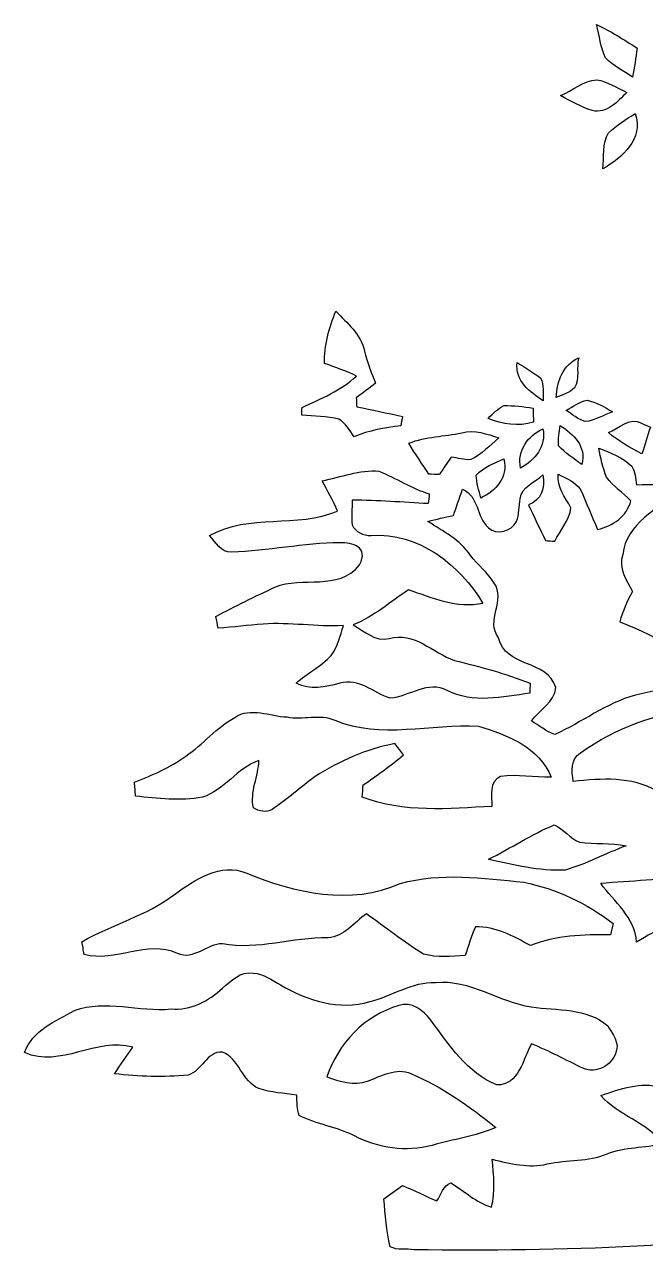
# Model space of a CAD drawing. Header units: centimetres. Extents: x -15.9 to 16.2, y -9.3 to 8.
# Drawn here: x 0.12 to 7.32, y -7.66 to 6.57 of the extents above; entities that cross this region are included whole.
import ezdxf

# ---------------------------------------------------------------- set-up
doc = ezdxf.new("R2010")
doc.units = ezdxf.units.CM
doc.header["$MEASUREMENT"] = 0
doc.layers.add('Layer 1', color=7, linetype='Continuous')

msp = doc.modelspace()

# ---------------------------------------------------------------- linework, layer by layer
at = {"layer": 'Layer 1', "color": 251}
for points, knots in [([(6.7504, 6.57084), (6.79062, 6.44525), (6.79344, 6.30202), (6.85729, 6.18455), (6.85729, 6.18455), (6.94443, 6.09), (7.06437, 6.03321), (7.17056, 5.96159), (7.17056, 5.96159), (7.19067, 6.07307), (7.20584, 6.18596), (7.22348, 6.29744), (7.22348, 6.29744), (7.06896, 6.3941), (6.91691, 6.49605), (6.7504, 6.57084), (6.7504, 6.57084), (6.7504, 6.57084), (6.7504, 6.57084), (6.7504, 6.57084)], [0, 0, 0, 0, 0.16666667, 0.16666667, 0.16666667, 0.16666667, 0.33333333, 0.33333333, 0.33333333, 0.33333333, 0.5, 0.5, 0.5, 0.5, 0.66666667, 0.66666667, 0.66666667, 0.66666667, 1, 1, 1, 1]), ([(6.33589, 5.74675), (6.45372, 5.68219), (6.57225, 5.6194), (6.69996, 5.57283), (6.69996, 5.57283), (6.87458, 5.53367), (6.99382, 5.67761), (7.10424, 5.78344), (7.10424, 5.78344), (6.98959, 5.83636), (6.87987, 5.90762), (6.75428, 5.9309), (6.75428, 5.9309), (6.59941, 5.91961), (6.47277, 5.80778), (6.33589, 5.74675), (6.33589, 5.74675), (6.33589, 5.74675), (6.33589, 5.74675), (6.33589, 5.74675)], [0, 0, 0, 0, 0.16666667, 0.16666667, 0.16666667, 0.16666667, 0.33333333, 0.33333333, 0.33333333, 0.33333333, 0.5, 0.5, 0.5, 0.5, 0.66666667, 0.66666667, 0.66666667, 0.66666667, 1, 1, 1, 1]), ([(6.89222, 5.31566), (6.81531, 5.19148), (6.84283, 5.03237), (6.82519, 4.89585), (6.82519, 4.89585), (7.04744, 5.03273), (7.30497, 5.23522), (7.20055, 5.53896), (7.20055, 5.53896), (7.09366, 5.47052), (6.98324, 5.40385), (6.89222, 5.31566), (6.89222, 5.31566), (6.89222, 5.31566), (6.89222, 5.31566), (6.89222, 5.31566)], [0, 0, 0, 0, 0.2, 0.2, 0.2, 0.2, 0.4, 0.4, 0.4, 0.4, 0.6, 0.6, 0.6, 0.6, 1, 1, 1, 1]), ([(3.72745, 3.24732), (3.65337, 3.05364), (3.5874, 2.84939), (3.59904, 2.63913), (3.59904, 2.63913), (3.72322, 2.59468), (3.84916, 2.55094), (3.9691, 2.49484), (3.9691, 2.49484), (3.78707, 2.32798), (3.55812, 2.23097), (3.33693, 2.12866), (3.33693, 2.12866), (3.33622, 2.10679), (3.3341, 2.06304), (3.3334, 2.04117), (3.3334, 2.04117), (3.47662, 2.02671), (3.62373, 2.02741), (3.7652, 1.99496), (3.7652, 1.99496), (3.84387, 1.94804), (3.88655, 1.86161), (3.94159, 1.79105), (3.94159, 1.79105), (4.11409, 1.86126), (4.29683, 1.8983), (4.48204, 1.91629), (4.48204, 1.91629), (4.48804, 1.95298), (4.49439, 1.98931), (4.50109, 2.02565), (4.50109, 2.02565), (4.3247, 2.06551), (4.14796, 2.1022), (3.97122, 2.13748), (3.97122, 2.13748), (3.96981, 2.16359), (3.96699, 2.2165), (3.96557, 2.24261), (3.96557, 2.24261), (4.04072, 2.29799), (4.11586, 2.35373), (4.19029, 2.41018), (4.19029, 2.41018), (4.13914, 2.53153), (4.09152, 2.65465), (4.06188, 2.78306), (4.06188, 2.78306), (4.02202, 2.9778), (3.85657, 3.11009), (3.72745, 3.24732), (3.72745, 3.24732), (3.72745, 3.24732), (3.72745, 3.24732), (3.72745, 3.24732)], [0, 0, 0, 0, 0.06666667, 0.06666667, 0.06666667, 0.06666667, 0.13333333, 0.13333333, 0.13333333, 0.13333333, 0.2, 0.2, 0.2, 0.2, 0.26666667, 0.26666667, 0.26666667, 0.26666667, 0.33333333, 0.33333333, 0.33333333, 0.33333333, 0.4, 0.4, 0.4, 0.4, 0.46666667, 0.46666667, 0.46666667, 0.46666667, 0.53333333, 0.53333333, 0.53333333, 0.53333333, 0.6, 0.6, 0.6, 0.6, 0.66666667, 0.66666667, 0.66666667, 0.66666667, 0.73333333, 0.73333333, 0.73333333, 0.73333333, 0.8, 0.8, 0.8, 0.8, 0.86666667, 0.86666667, 0.86666667, 0.86666667, 1, 1, 1, 1]), ([(6.28474, 2.24367), (6.3567, 2.27753), (6.44172, 2.29658), (6.49711, 2.35761), (6.49711, 2.35761), (6.56272, 2.45886), (6.51192, 2.60032), (6.54579, 2.70439), (6.54579, 2.70439), (6.35811, 2.62608), (6.29602, 2.43134), (6.28474, 2.24367), (6.28474, 2.24367), (6.28474, 2.24367), (6.28474, 2.24367), (6.28474, 2.24367)], [0, 0, 0, 0, 0.2, 0.2, 0.2, 0.2, 0.4, 0.4, 0.4, 0.4, 0.6, 0.6, 0.6, 0.6, 1, 1, 1, 1]), ([(5.83071, 2.65007), (5.80954, 2.43558), (5.97464, 2.30964), (6.13163, 2.20874), (6.13163, 2.20874), (6.13198, 2.29658), (6.1401, 2.3876), (6.10729, 2.47086), (6.10729, 2.47086), (6.01733, 2.53471), (5.9249, 2.59433), (5.83071, 2.65007), (5.83071, 2.65007), (5.83071, 2.65007), (5.83071, 2.65007), (5.83071, 2.65007)], [0, 0, 0, 0, 0.2, 0.2, 0.2, 0.2, 0.4, 0.4, 0.4, 0.4, 0.6, 0.6, 0.6, 0.6, 1, 1, 1, 1]), ([(5.6769, 2.15159), (5.60458, 2.11772), (5.55061, 2.0574), (5.49346, 2.00378), (5.49346, 2.00378), (5.66138, 1.93569), (5.84271, 1.90641), (6.02086, 1.95862), (6.02086, 1.95862), (6.0198, 1.99954), (6.01804, 2.08174), (6.01698, 2.12266), (6.01698, 2.12266), (5.90479, 2.14066), (5.79014, 2.15406), (5.6769, 2.15159), (5.6769, 2.15159), (5.6769, 2.15159), (5.6769, 2.15159), (5.6769, 2.15159)], [0, 0, 0, 0, 0.16666667, 0.16666667, 0.16666667, 0.16666667, 0.33333333, 0.33333333, 0.33333333, 0.33333333, 0.5, 0.5, 0.5, 0.5, 0.66666667, 0.66666667, 0.66666667, 0.66666667, 1, 1, 1, 1]), ([(6.39974, 2.09585), (6.46994, 2.04893), (6.53768, 1.99319), (6.61952, 1.96744), (6.61952, 1.96744), (6.73241, 1.97344), (6.83084, 2.04576), (6.93702, 2.07857), (6.93702, 2.07857), (6.84424, 2.1336), (6.75005, 2.19463), (6.64245, 2.21333), (6.64245, 2.21333), (6.55214, 2.19922), (6.47806, 2.13819), (6.39974, 2.09585), (6.39974, 2.09585), (6.39974, 2.09585), (6.39974, 2.09585), (6.39974, 2.09585)], [0, 0, 0, 0, 0.16666667, 0.16666667, 0.16666667, 0.16666667, 0.33333333, 0.33333333, 0.33333333, 0.33333333, 0.5, 0.5, 0.5, 0.5, 0.66666667, 0.66666667, 0.66666667, 0.66666667, 1, 1, 1, 1]), ([(6.88904, 1.83797), (7.00934, 1.74166), (7.14093, 1.65982), (7.27886, 1.59103), (7.27886, 1.59103), (7.31414, 1.69333), (7.34236, 1.79952), (7.37588, 1.90218), (7.37588, 1.90218), (7.34131, 1.9177), (7.30673, 1.93287), (7.27216, 1.94698), (7.27216, 1.94698), (7.13669, 2.02353), (7.00793, 1.88877), (6.88904, 1.83797), (6.88904, 1.83797), (6.88904, 1.83797), (6.88904, 1.83797), (6.88904, 1.83797)], [0, 0, 0, 0, 0.16666667, 0.16666667, 0.16666667, 0.16666667, 0.33333333, 0.33333333, 0.33333333, 0.33333333, 0.5, 0.5, 0.5, 0.5, 0.66666667, 0.66666667, 0.66666667, 0.66666667, 1, 1, 1, 1]), ([(5.19042, 1.8355), (4.9851, 1.79246), (4.77167, 1.79529), (4.57482, 1.71485), (4.57482, 1.71485), (4.6482, 1.59244), (4.72863, 1.47532), (4.80801, 1.35537), (4.80801, 1.35537), (4.83835, 1.35467), (4.89902, 1.35326), (4.92936, 1.35255), (4.92936, 1.35255), (4.97522, 1.41993), (5.02144, 1.48731), (5.06765, 1.55434), (5.06765, 1.55434), (5.14279, 1.54234), (5.21829, 1.52083), (5.29555, 1.52471), (5.29555, 1.52471), (5.41867, 1.58644), (5.51744, 1.68769), (5.61975, 1.77835), (5.61975, 1.77835), (5.48111, 1.81998), (5.33788, 1.87678), (5.19042, 1.8355), (5.19042, 1.8355), (5.19042, 1.8355), (5.19042, 1.8355), (5.19042, 1.8355)], [0, 0, 0, 0, 0.11111111, 0.11111111, 0.11111111, 0.11111111, 0.22222222, 0.22222222, 0.22222222, 0.22222222, 0.33333333, 0.33333333, 0.33333333, 0.33333333, 0.44444444, 0.44444444, 0.44444444, 0.44444444, 0.55555556, 0.55555556, 0.55555556, 0.55555556, 0.66666667, 0.66666667, 0.66666667, 0.66666667, 0.77777778, 0.77777778, 0.77777778, 0.77777778, 1, 1, 1, 1]), ([(5.86987, 1.42593), (6.03956, 1.51906), (6.17114, 1.68028), (6.13022, 1.88313), (6.13022, 1.88313), (5.9563, 1.80128), (5.83001, 1.63371), (5.86987, 1.42593), (5.86987, 1.42593), (5.86987, 1.42593), (5.86987, 1.42593), (5.86987, 1.42593)], [0, 0, 0, 0, 0.25, 0.25, 0.25, 0.25, 0.5, 0.5, 0.5, 0.5, 1, 1, 1, 1]), ([(6.32989, 1.92193), (6.32001, 1.84397), (6.3052, 1.76565), (6.31155, 1.68663), (6.31155, 1.68663), (6.38881, 1.6002), (6.48794, 1.53635), (6.58072, 1.46685), (6.58072, 1.46685), (6.63716, 1.68451), (6.48617, 1.81751), (6.32989, 1.92193), (6.32989, 1.92193), (6.32989, 1.92193), (6.32989, 1.92193), (6.32989, 1.92193)], [0, 0, 0, 0, 0.2, 0.2, 0.2, 0.2, 0.4, 0.4, 0.4, 0.4, 0.6, 0.6, 0.6, 0.6, 1, 1, 1, 1]), ([(6.77686, 1.65947), (6.79909, 1.54446), (6.8266, 1.43122), (6.86647, 1.32009), (6.86647, 1.32009), (6.94549, 1.21497), (7.05697, 1.14053), (7.15081, 1.0481), (7.15081, 1.0481), (7.10036, 0.86431), (6.94055, 0.75706), (6.76451, 0.71367), (6.76451, 0.71367), (6.69607, 0.86854), (6.63469, 1.02517), (6.5659, 1.17934), (6.5659, 1.17934), (6.50628, 1.26894), (6.39904, 1.30881), (6.30767, 1.35643), (6.30767, 1.35643), (6.29109, 1.20474), (6.38739, 1.08903), (6.45548, 0.9652), (6.45548, 0.9652), (6.43643, 0.82056), (6.3313, 0.7052), (6.26674, 0.57856), (6.26674, 0.57856), (6.24029, 0.58067), (6.18737, 0.58491), (6.16091, 0.58667), (6.16091, 0.58667), (6.09424, 0.72531), (6.02686, 0.86219), (5.963, 1.00154), (5.963, 1.00154), (6.11399, 1.05516), (6.16232, 1.19909), (6.12916, 1.34691), (6.12916, 1.34691), (6.04202, 1.26012), (5.87763, 1.2132), (5.86811, 1.07209), (5.86811, 1.07209), (5.85294, 0.98354), (5.85646, 0.89041), (5.82224, 0.8061), (5.82224, 0.8061), (5.76404, 0.6925), (5.59682, 0.64805), (5.49734, 0.73448), (5.49734, 0.73448), (5.35728, 0.85937), (5.38656, 1.10384), (5.19712, 1.18216), (5.19712, 1.18216), (5.1622, 1.08056), (5.12727, 0.97861), (5.09235, 0.87701), (5.09235, 0.87701), (4.99251, 0.85549), (4.89373, 0.83361), (4.79531, 0.80927), (4.79531, 0.80927), (4.97099, 0.69321), (5.17031, 0.59655), (5.28849, 0.41416), (5.28849, 0.41416), (5.37633, 0.30445), (5.48781, 0.21272), (5.56401, 0.09313), (5.56401, 0.09313), (5.70759, -0.09913), (5.45994, -0.34784), (5.61587, -0.54081), (5.61587, -0.54081), (5.68748, -0.88653), (6.18737, -0.7941), (6.2798, -1.11866), (6.2798, -1.11866), (6.26569, -1.28658), (6.0893, -1.37901), (5.99687, -1.50495), (5.99687, -1.50495), (6.08436, -1.56104), (6.16902, -1.6256), (6.26745, -1.66264), (6.26745, -1.66264), (6.58177, -1.52118), (6.86506, -1.30034), (7.20196, -1.20615), (7.20196, -1.20615), (7.56779, -1.11125), (7.94808, -1.09961), (8.32414, -1.09008), (8.32414, -1.09008), (8.32979, -1.06962), (8.34108, -1.02799), (8.34672, -1.00753), (8.34672, -1.00753), (7.88458, -0.82903), (7.4863, -0.52564), (7.02063, -0.35666), (7.02063, -0.35666), (7.05767, -0.2346), (7.10671, -0.11712), (7.16809, -0.00529), (7.16809, -0.00529), (7.09789, 0.127), (7.00193, 0.26494), (7.0552, 0.42545), (7.0552, 0.42545), (7.09789, 0.78458), (7.4616, 0.95215), (7.70714, 1.16769), (7.70714, 1.16769), (7.55332, 1.23896), (7.38258, 1.24037), (7.21677, 1.23437), (7.21677, 1.23437), (7.2009, 1.30598), (7.20161, 1.38536), (7.16139, 1.44886), (7.16139, 1.44886), (7.05414, 1.55116), (6.91197, 1.60514), (6.77686, 1.65947), (6.77686, 1.65947), (6.77686, 1.65947), (6.77686, 1.65947), (6.77686, 1.65947)], [0, 0, 0, 0, 0.02941176, 0.02941176, 0.02941176, 0.02941176, 0.05882353, 0.05882353, 0.05882353, 0.05882353, 0.08823529, 0.08823529, 0.08823529, 0.08823529, 0.11764706, 0.11764706, 0.11764706, 0.11764706, 0.14705882, 0.14705882, 0.14705882, 0.14705882, 0.17647059, 0.17647059, 0.17647059, 0.17647059, 0.20588235, 0.20588235, 0.20588235, 0.20588235, 0.23529412, 0.23529412, 0.23529412, 0.23529412, 0.26470588, 0.26470588, 0.26470588, 0.26470588, 0.29411765, 0.29411765, 0.29411765, 0.29411765, 0.32352941, 0.32352941, 0.32352941, 0.32352941, 0.35294118, 0.35294118, 0.35294118, 0.35294118, 0.38235294, 0.38235294, 0.38235294, 0.38235294, 0.41176471, 0.41176471, 0.41176471, 0.41176471, 0.44117647, 0.44117647, 0.44117647, 0.44117647, 0.47058824, 0.47058824, 0.47058824, 0.47058824, 0.5, 0.5, 0.5, 0.5, 0.52941176, 0.52941176, 0.52941176, 0.52941176, 0.55882353, 0.55882353, 0.55882353, 0.55882353, 0.58823529, 0.58823529, 0.58823529, 0.58823529, 0.61764706, 0.61764706, 0.61764706, 0.61764706, 0.64705882, 0.64705882, 0.64705882, 0.64705882, 0.67647059, 0.67647059, 0.67647059, 0.67647059, 0.70588235, 0.70588235, 0.70588235, 0.70588235, 0.73529412, 0.73529412, 0.73529412, 0.73529412, 0.76470588, 0.76470588, 0.76470588, 0.76470588, 0.79411765, 0.79411765, 0.79411765, 0.79411765, 0.82352941, 0.82352941, 0.82352941, 0.82352941, 0.85294118, 0.85294118, 0.85294118, 0.85294118, 0.88235294, 0.88235294, 0.88235294, 0.88235294, 0.91176471, 0.91176471, 0.91176471, 0.91176471, 0.94117647, 0.94117647, 0.94117647, 0.94117647, 1, 1, 1, 1]), ([(5.35764, 1.34585), (5.35869, 1.25448), (5.38833, 1.16664), (5.41091, 1.07879), (5.41091, 1.07879), (5.582, 1.16522), (5.72911, 1.31339), (5.67761, 1.53282), (5.67761, 1.53282), (5.56331, 1.4859), (5.44301, 1.43863), (5.35764, 1.34585), (5.35764, 1.34585), (5.35764, 1.34585), (5.35764, 1.34585), (5.35764, 1.34585)], [0, 0, 0, 0, 0.2, 0.2, 0.2, 0.2, 0.4, 0.4, 0.4, 0.4, 0.6, 0.6, 0.6, 0.6, 1, 1, 1, 1]), ([(3.5687, 1.27917), (3.63079, 1.16311), (3.69711, 1.04916), (3.74967, 0.92781), (3.74967, 0.92781), (3.2766, 0.72778), (2.72415, 0.90523), (2.26448, 0.64488), (2.26448, 0.64488), (2.33327, 0.56656), (2.39854, 0.44344), (2.51989, 0.45191), (2.51989, 0.45191), (2.94111, 0.46461), (3.35527, 0.55704), (3.77719, 0.56162), (3.77719, 0.56162), (3.91901, 0.56444), (4.11551, 0.514), (4.00297, 0.30586), (4.00297, 0.30586), (3.75744, -0.00811), (3.33869, 0.18344), (3.02225, 0.04516), (3.02225, 0.04516), (2.79083, -0.05997), (2.56364, -0.17533), (2.33856, -0.29351), (2.33856, -0.29351), (2.34632, -0.33902), (2.35444, -0.38453), (2.36291, -0.43039), (2.36291, -0.43039), (2.53788, -0.41628), (2.71216, -0.39617), (2.88713, -0.38171), (2.88713, -0.38171), (3.19687, -0.36124), (3.50555, -0.41522), (3.81564, -0.4004), (3.81564, -0.4004), (3.78284, -0.52141), (3.74721, -0.64276), (3.6763, -0.74789), (3.6763, -0.74789), (3.55353, -0.87136), (3.39796, -0.95321), (3.26778, -1.06715), (3.26778, -1.06715), (3.43076, -1.149), (3.6068, -1.11725), (3.77331, -1.06821), (3.77331, -1.06821), (3.99732, -1.00224), (4.16348, -1.18075), (4.35928, -1.24143), (4.35928, -1.24143), (4.57764, -1.22484), (4.80166, -1.03223), (5.01967, -1.15182), (5.01967, -1.15182), (5.31742, -1.30704), (5.66173, -1.22767), (5.97817, -1.18428), (5.97817, -1.18428), (5.97888, -1.15535), (5.98064, -1.09714), (5.98135, -1.06821), (5.98135, -1.06821), (5.69771, -0.95356), (5.39997, -0.87912), (5.10469, -0.80292), (5.10469, -0.80292), (4.85175, -0.71755), (4.63691, -0.46496), (4.34693, -0.54963), (4.34693, -0.54963), (4.18641, -0.58949), (4.05977, -0.46355), (3.93136, -0.39158), (3.93136, -0.39158), (4.17054, -0.29598), (4.35751, -0.12241), (4.57129, 0.01411), (4.57129, 0.01411), (4.85316, -0.07902), (5.12621, -0.20638), (5.43489, -0.14288), (5.43489, -0.14288), (5.16996, 0.30268), (4.6803, 0.69074), (4.13667, 0.64382), (4.13667, 0.64382), (4.05024, 0.64841), (3.95252, 0.68121), (3.91866, 0.76835), (3.91866, 0.76835), (3.90913, 0.86501), (3.91724, 0.9585), (3.9183, 1.05375), (3.9183, 1.05375), (4.21252, 1.05551), (4.50638, 1.02941), (4.8006, 1.01459), (4.8006, 1.01459), (4.80413, 1.05198), (4.80801, 1.08938), (4.81224, 1.12677), (4.81224, 1.12677), (4.60763, 1.19239), (4.42595, 1.30986), (4.2291, 1.39206), (4.2291, 1.39206), (4.00262, 1.40899), (3.78742, 1.32221), (3.5687, 1.27917), (3.5687, 1.27917), (3.5687, 1.27917), (3.5687, 1.27917), (3.5687, 1.27917)], [0, 0, 0, 0, 0.03225806, 0.03225806, 0.03225806, 0.03225806, 0.06451613, 0.06451613, 0.06451613, 0.06451613, 0.09677419, 0.09677419, 0.09677419, 0.09677419, 0.12903226, 0.12903226, 0.12903226, 0.12903226, 0.16129032, 0.16129032, 0.16129032, 0.16129032, 0.19354839, 0.19354839, 0.19354839, 0.19354839, 0.22580645, 0.22580645, 0.22580645, 0.22580645, 0.25806452, 0.25806452, 0.25806452, 0.25806452, 0.29032258, 0.29032258, 0.29032258, 0.29032258, 0.32258065, 0.32258065, 0.32258065, 0.32258065, 0.35483871, 0.35483871, 0.35483871, 0.35483871, 0.38709677, 0.38709677, 0.38709677, 0.38709677, 0.41935484, 0.41935484, 0.41935484, 0.41935484, 0.4516129, 0.4516129, 0.4516129, 0.4516129, 0.48387097, 0.48387097, 0.48387097, 0.48387097, 0.51612903, 0.51612903, 0.51612903, 0.51612903, 0.5483871, 0.5483871, 0.5483871, 0.5483871, 0.58064516, 0.58064516, 0.58064516, 0.58064516, 0.61290323, 0.61290323, 0.61290323, 0.61290323, 0.64516129, 0.64516129, 0.64516129, 0.64516129, 0.67741935, 0.67741935, 0.67741935, 0.67741935, 0.70967742, 0.70967742, 0.70967742, 0.70967742, 0.74193548, 0.74193548, 0.74193548, 0.74193548, 0.77419355, 0.77419355, 0.77419355, 0.77419355, 0.80645161, 0.80645161, 0.80645161, 0.80645161, 0.83870968, 0.83870968, 0.83870968, 0.83870968, 0.87096774, 0.87096774, 0.87096774, 0.87096774, 0.90322581, 0.90322581, 0.90322581, 0.90322581, 0.93548387, 0.93548387, 0.93548387, 0.93548387, 1, 1, 1, 1]), ([(11.41095, -1.4919), (10.97915, -1.55116), (10.541, -1.54869), (10.10673, -1.54975), (10.10673, -1.54975), (9.86649, -1.5046), (9.69045, -1.2887), (9.43187, -1.29646), (9.43187, -1.29646), (8.46279, -1.26753), (7.3854, -1.27494), (6.56731, -1.87643), (6.56731, -1.87643), (6.44948, -1.94663), (6.46254, -2.09056), (6.48264, -2.20627), (6.48264, -2.20627), (6.81073, -2.17311), (7.1561, -2.1463), (7.45314, -2.31775), (7.45314, -2.31775), (7.75441, -2.46133), (7.97948, -2.14524), (8.25041, -2.08033), (8.25041, -2.08033), (8.37953, -2.07433), (8.51006, -2.1149), (8.63882, -2.1336), (8.63882, -2.1336), (8.66704, -2.23167), (8.57462, -2.47791), (8.73231, -2.52095), (8.73231, -2.52095), (8.98031, -2.50931), (9.29322, -2.59821), (9.49396, -2.40348), (9.49396, -2.40348), (9.73526, -2.23414), (9.96915, -2.04893), (10.21927, -1.89477), (10.21927, -1.89477), (10.42388, -1.89371), (10.49337, -2.16535), (10.67576, -2.22426), (10.67576, -2.22426), (10.97351, -2.26272), (11.28712, -2.22744), (11.5757, -2.32622), (11.5757, -2.32622), (11.88014, -2.43805), (12.20011, -2.2292), (12.50879, -2.30822), (12.50879, -2.30822), (12.67142, -2.36044), (12.80019, -2.48955), (12.96529, -2.53471), (12.96529, -2.53471), (13.21188, -2.50261), (13.44366, -2.32657), (13.70154, -2.4317), (13.70154, -2.4317), (14.0014, -2.51178), (14.34006, -2.58939), (14.62476, -2.413), (14.62476, -2.413), (14.62546, -2.36432), (14.63463, -2.3054), (14.5863, -2.27612), (14.5863, -2.27612), (14.29949, -2.05176), (13.91849, -2.01542), (13.60452, -1.84397), (13.60452, -1.84397), (13.36992, -1.72508), (13.20059, -1.51201), (12.96917, -1.38853), (12.96917, -1.38853), (12.76879, -1.28976), (12.56418, -1.16311), (12.33099, -1.1871), (12.33099, -1.1871), (11.99444, -1.18392), (11.72845, -1.4224), (11.41095, -1.4919), (11.41095, -1.4919), (11.41095, -1.4919), (11.41095, -1.4919), (11.41095, -1.4919)], [0, 0, 0, 0, 0.04347826, 0.04347826, 0.04347826, 0.04347826, 0.08695652, 0.08695652, 0.08695652, 0.08695652, 0.13043478, 0.13043478, 0.13043478, 0.13043478, 0.17391304, 0.17391304, 0.17391304, 0.17391304, 0.2173913, 0.2173913, 0.2173913, 0.2173913, 0.26086957, 0.26086957, 0.26086957, 0.26086957, 0.30434783, 0.30434783, 0.30434783, 0.30434783, 0.34782609, 0.34782609, 0.34782609, 0.34782609, 0.39130435, 0.39130435, 0.39130435, 0.39130435, 0.43478261, 0.43478261, 0.43478261, 0.43478261, 0.47826087, 0.47826087, 0.47826087, 0.47826087, 0.52173913, 0.52173913, 0.52173913, 0.52173913, 0.56521739, 0.56521739, 0.56521739, 0.56521739, 0.60869565, 0.60869565, 0.60869565, 0.60869565, 0.65217391, 0.65217391, 0.65217391, 0.65217391, 0.69565217, 0.69565217, 0.69565217, 0.69565217, 0.73913043, 0.73913043, 0.73913043, 0.73913043, 0.7826087, 0.7826087, 0.7826087, 0.7826087, 0.82608696, 0.82608696, 0.82608696, 0.82608696, 0.86956522, 0.86956522, 0.86956522, 0.86956522, 0.91304348, 0.91304348, 0.91304348, 0.91304348, 1, 1, 1, 1]), ([(2.55834, -1.46509), (2.34103, -1.57903), (2.19075, -1.78047), (1.9872, -1.91382), (1.9872, -1.91382), (1.80799, -2.04858), (1.6002, -2.13325), (1.39382, -2.21544), (1.39382, -2.21544), (1.39771, -2.26871), (1.40159, -2.32269), (1.40617, -2.37666), (1.40617, -2.37666), (1.66229, -2.40736), (1.92405, -2.43381), (2.18052, -2.39042), (2.18052, -2.39042), (2.43522, -2.30893), (2.5841, -2.05281), (2.83669, -1.96356), (2.83669, -1.96356), (2.83386, -2.1463), (2.72768, -2.33116), (2.7746, -2.5146), (2.7746, -2.5146), (2.83845, -2.54988), (2.92347, -2.5781), (2.98979, -2.53153), (2.98979, -2.53153), (3.16689, -2.41829), (3.31964, -2.27259), (3.48932, -2.14983), (3.48932, -2.14983), (3.7719, -1.96991), (4.08376, -1.83056), (4.41431, -1.76848), (4.41431, -1.76848), (4.44712, -1.81187), (4.48063, -1.85526), (4.51414, -1.899), (4.51414, -1.899), (4.36457, -2.02424), (4.20617, -2.13819), (4.04566, -2.24825), (4.04566, -2.24825), (4.04178, -2.29447), (4.0386, -2.34103), (4.03542, -2.38795), (4.03542, -2.38795), (4.51238, -2.57528), (5.03872, -2.52271), (5.53826, -2.49661), (5.53826, -2.49661), (5.54002, -2.37843), (5.50016, -2.20945), (5.63809, -2.15053), (5.63809, -2.15053), (5.83177, -2.11914), (6.03003, -2.16641), (6.22547, -2.15724), (6.22547, -2.15724), (6.09282, -1.80869), (5.71218, -1.66617), (5.38304, -1.56704), (5.38304, -1.56704), (4.82988, -1.53141), (4.25168, -1.7212), (3.71651, -1.49578), (3.71651, -1.49578), (3.53836, -1.41852), (3.3461, -1.49578), (3.1623, -1.45944), (3.1623, -1.45944), (2.96757, -1.45168), (2.7372, -1.3395), (2.55834, -1.46509), (2.55834, -1.46509), (2.55834, -1.46509), (2.55834, -1.46509), (2.55834, -1.46509)], [0, 0, 0, 0, 0.04761905, 0.04761905, 0.04761905, 0.04761905, 0.0952381, 0.0952381, 0.0952381, 0.0952381, 0.14285714, 0.14285714, 0.14285714, 0.14285714, 0.19047619, 0.19047619, 0.19047619, 0.19047619, 0.23809524, 0.23809524, 0.23809524, 0.23809524, 0.28571429, 0.28571429, 0.28571429, 0.28571429, 0.33333333, 0.33333333, 0.33333333, 0.33333333, 0.38095238, 0.38095238, 0.38095238, 0.38095238, 0.42857143, 0.42857143, 0.42857143, 0.42857143, 0.47619048, 0.47619048, 0.47619048, 0.47619048, 0.52380952, 0.52380952, 0.52380952, 0.52380952, 0.57142857, 0.57142857, 0.57142857, 0.57142857, 0.61904762, 0.61904762, 0.61904762, 0.61904762, 0.66666667, 0.66666667, 0.66666667, 0.66666667, 0.71428571, 0.71428571, 0.71428571, 0.71428571, 0.76190476, 0.76190476, 0.76190476, 0.76190476, 0.80952381, 0.80952381, 0.80952381, 0.80952381, 0.85714286, 0.85714286, 0.85714286, 0.85714286, 0.9047619, 0.9047619, 0.9047619, 0.9047619, 1, 1, 1, 1]), ([(11.86145, -2.79753), (11.55277, -2.95134), (11.26137, -3.15207), (10.92059, -3.23215), (10.92059, -3.23215), (10.55687, -3.30271), (10.17446, -3.25967), (9.83544, -3.11291), (9.83544, -3.11291), (9.5825, -3.01554), (9.33168, -2.85926), (9.04946, -2.91253), (9.04946, -2.91253), (8.62083, -2.921), (8.25747, -3.17006), (7.84895, -3.26214), (7.84895, -3.26214), (7.50817, -3.36021), (7.14975, -3.35245), (6.79979, -3.38808), (6.79979, -3.38808), (6.95713, -3.60363), (7.19667, -3.78178), (7.21713, -4.06929), (7.21713, -4.06929), (7.33672, -4.00897), (7.45208, -3.9049), (7.59178, -3.91019), (7.59178, -3.91019), (7.81861, -3.99803), (7.79709, -4.30248), (7.9756, -4.44288), (7.9756, -4.44288), (8.08355, -4.55154), (8.25324, -4.47287), (8.37353, -4.42172), (8.37353, -4.42172), (8.72878, -4.22134), (8.96091, -3.86962), (9.19057, -3.54506), (9.19057, -3.54506), (9.28123, -3.40395), (9.42587, -3.25332), (9.60896, -3.26813), (9.60896, -3.26813), (10.19351, -3.34257), (10.61332, -3.84351), (10.82992, -4.35822), (10.82992, -4.35822), (10.67894, -4.43653), (10.51948, -4.54201), (10.33992, -4.49897), (10.33992, -4.49897), (10.1787, -4.43371), (10.03476, -4.31694), (9.85873, -4.29189), (9.85873, -4.29189), (9.55992, -4.26367), (9.30416, -4.4383), (9.05722, -4.57694), (9.05722, -4.57694), (8.75877, -4.76038), (8.44444, -4.93219), (8.20808, -5.19712), (8.20808, -5.19712), (8.49348, -5.33435), (8.81874, -5.32412), (9.11684, -5.41867), (9.11684, -5.41867), (9.30875, -5.48711), (9.51442, -5.51498), (9.71762, -5.4864), (9.71762, -5.4864), (9.94551, -5.45959), (10.20339, -5.4677), (10.38931, -5.30931), (10.38931, -5.30931), (10.64648, -5.08494), (11.03418, -5.18231), (11.29912, -4.98087), (11.29912, -4.98087), (11.33792, -4.8768), (11.26172, -4.7752), (11.23738, -4.67678), (11.23738, -4.67678), (11.47516, -4.63479), (11.72598, -4.63232), (11.95387, -4.54484), (11.95387, -4.54484), (12.18177, -4.44888), (12.18177, -4.14443), (12.37509, -4.00897), (12.37509, -4.00897), (12.71764, -3.92007), (12.77091, -4.39667), (13.08982, -4.37515), (13.08982, -4.37515), (13.45142, -4.41466), (13.82324, -4.39632), (14.17391, -4.29401), (14.17391, -4.29401), (14.06243, -4.19312), (13.9506, -4.09716), (13.84617, -3.99062), (13.84617, -3.99062), (13.94919, -3.93136), (14.0529, -3.84775), (14.18378, -3.88761), (14.18378, -3.88761), (14.5228, -3.93488), (14.83854, -4.11127), (15.18744, -4.10281), (15.18744, -4.10281), (15.34231, -4.09716), (15.44073, -3.9691), (15.50917, -3.84634), (15.50917, -3.84634), (15.26046, -3.67383), (15.00928, -3.50414), (14.74999, -3.34927), (14.74999, -3.34927), (14.45401, -3.19511), (14.12064, -3.31823), (13.8109, -3.33481), (13.8109, -3.33481), (13.3664, -3.39266), (12.85522, -3.36691), (12.50527, -3.05188), (12.50527, -3.05188), (12.325, -2.89877), (12.12674, -2.66982), (11.86145, -2.79753), (11.86145, -2.79753), (11.86145, -2.79753), (11.86145, -2.79753), (11.86145, -2.79753)], [0, 0, 0, 0, 0.02857143, 0.02857143, 0.02857143, 0.02857143, 0.05714286, 0.05714286, 0.05714286, 0.05714286, 0.08571429, 0.08571429, 0.08571429, 0.08571429, 0.11428571, 0.11428571, 0.11428571, 0.11428571, 0.14285714, 0.14285714, 0.14285714, 0.14285714, 0.17142857, 0.17142857, 0.17142857, 0.17142857, 0.2, 0.2, 0.2, 0.2, 0.22857143, 0.22857143, 0.22857143, 0.22857143, 0.25714286, 0.25714286, 0.25714286, 0.25714286, 0.28571429, 0.28571429, 0.28571429, 0.28571429, 0.31428571, 0.31428571, 0.31428571, 0.31428571, 0.34285714, 0.34285714, 0.34285714, 0.34285714, 0.37142857, 0.37142857, 0.37142857, 0.37142857, 0.4, 0.4, 0.4, 0.4, 0.42857143, 0.42857143, 0.42857143, 0.42857143, 0.45714286, 0.45714286, 0.45714286, 0.45714286, 0.48571429, 0.48571429, 0.48571429, 0.48571429, 0.51428571, 0.51428571, 0.51428571, 0.51428571, 0.54285714, 0.54285714, 0.54285714, 0.54285714, 0.57142857, 0.57142857, 0.57142857, 0.57142857, 0.6, 0.6, 0.6, 0.6, 0.62857143, 0.62857143, 0.62857143, 0.62857143, 0.65714286, 0.65714286, 0.65714286, 0.65714286, 0.68571429, 0.68571429, 0.68571429, 0.68571429, 0.71428571, 0.71428571, 0.71428571, 0.71428571, 0.74285714, 0.74285714, 0.74285714, 0.74285714, 0.77142857, 0.77142857, 0.77142857, 0.77142857, 0.8, 0.8, 0.8, 0.8, 0.82857143, 0.82857143, 0.82857143, 0.82857143, 0.85714286, 0.85714286, 0.85714286, 0.85714286, 0.88571429, 0.88571429, 0.88571429, 0.88571429, 0.91428571, 0.91428571, 0.91428571, 0.91428571, 0.94285714, 0.94285714, 0.94285714, 0.94285714, 1, 1, 1, 1]), ([(5.4991, -3.11009), (5.78944, -3.17712), (6.08894, -3.24838), (6.38845, -3.23603), (6.38845, -3.23603), (6.63152, -3.16406), (6.85871, -3.04447), (7.09471, -2.95204), (7.09471, -2.95204), (6.91586, -2.92206), (6.73206, -2.93335), (6.5532, -2.91112), (6.5532, -2.91112), (6.44172, -2.86667), (6.36976, -2.76013), (6.26145, -2.71039), (6.26145, -2.71039), (5.99793, -2.82116), (5.75522, -2.98168), (5.4991, -3.11009), (5.4991, -3.11009), (5.4991, -3.11009), (5.4991, -3.11009), (5.4991, -3.11009)], [0, 0, 0, 0, 0.14285714, 0.14285714, 0.14285714, 0.14285714, 0.28571429, 0.28571429, 0.28571429, 0.28571429, 0.42857143, 0.42857143, 0.42857143, 0.42857143, 0.57142857, 0.57142857, 0.57142857, 0.57142857, 0.71428571, 0.71428571, 0.71428571, 0.71428571, 1, 1, 1, 1]), ([(1.85667, -3.51755), (1.53353, -3.76484), (1.13418, -3.8675), (0.78352, -4.06576), (0.78352, -4.06576), (0.79234, -4.1148), (0.80116, -4.16419), (0.81033, -4.21393), (0.81033, -4.21393), (1.17581, -4.31341), (1.53599, -4.03578), (1.89265, -4.20299), (1.89265, -4.20299), (2.07857, -4.28801), (2.23132, -4.08799), (2.41547, -4.09046), (2.41547, -4.09046), (2.82787, -4.16701), (3.22686, -4.01391), (3.6382, -4.0199), (3.6382, -4.0199), (3.82341, -4.01073), (3.93982, -3.84069), (4.08234, -3.74368), (4.08234, -3.74368), (4.30389, -3.89855), (4.51591, -4.06894), (4.74698, -4.20899), (4.74698, -4.20899), (4.90255, -4.25662), (5.07012, -4.23157), (5.23028, -4.22698), (5.23028, -4.22698), (5.26944, -4.11621), (5.29167, -3.99803), (5.34882, -3.89467), (5.34882, -3.89467), (5.58271, -3.88479), (5.78626, -4.00332), (5.98417, -4.10986), (5.98417, -4.10986), (6.28156, -3.99627), (6.59977, -3.97863), (6.9155, -3.98568), (6.9155, -3.98568), (6.92538, -3.94159), (6.93526, -3.89749), (6.94549, -3.85374), (6.94549, -3.85374), (6.63963, -3.62268), (6.28438, -3.45017), (5.90726, -3.37679), (5.90726, -3.37679), (5.43207, -3.32528), (4.94347, -3.26319), (4.47463, -3.38914), (4.47463, -3.38914), (3.90737, -3.64984), (3.24732, -3.4992), (2.69522, -3.27131), (2.69522, -3.27131), (2.3936, -3.14149), (2.09091, -3.35033), (1.85667, -3.51755), (1.85667, -3.51755), (1.85667, -3.51755), (1.85667, -3.51755), (1.85667, -3.51755)], [0, 0, 0, 0, 0.05555556, 0.05555556, 0.05555556, 0.05555556, 0.11111111, 0.11111111, 0.11111111, 0.11111111, 0.16666667, 0.16666667, 0.16666667, 0.16666667, 0.22222222, 0.22222222, 0.22222222, 0.22222222, 0.27777778, 0.27777778, 0.27777778, 0.27777778, 0.33333333, 0.33333333, 0.33333333, 0.33333333, 0.38888889, 0.38888889, 0.38888889, 0.38888889, 0.44444444, 0.44444444, 0.44444444, 0.44444444, 0.5, 0.5, 0.5, 0.5, 0.55555556, 0.55555556, 0.55555556, 0.55555556, 0.61111111, 0.61111111, 0.61111111, 0.61111111, 0.66666667, 0.66666667, 0.66666667, 0.66666667, 0.72222222, 0.72222222, 0.72222222, 0.72222222, 0.77777778, 0.77777778, 0.77777778, 0.77777778, 0.83333333, 0.83333333, 0.83333333, 0.83333333, 0.88888889, 0.88888889, 0.88888889, 0.88888889, 1, 1, 1, 1]), ([(2.41547, -4.60375), (2.25425, -4.75262), (2.0447, -4.86728), (1.81751, -4.84611), (1.81751, -4.84611), (1.44568, -4.88174), (1.05974, -4.73004), (0.69744, -4.86375), (0.69744, -4.86375), (0.48013, -4.98722), (0.20638, -5.09446), (0.11853, -5.35129), (0.11853, -5.35129), (0.53622, -5.5372), (0.95497, -5.16819), (1.37336, -5.29061), (1.37336, -5.29061), (1.30422, -5.39362), (1.22908, -5.49275), (1.16134, -5.59647), (1.16134, -5.59647), (1.44427, -5.62963), (1.73108, -5.64092), (2.01542, -5.61269), (2.01542, -5.61269), (2.17487, -5.56613), (2.23097, -5.334), (2.41265, -5.34564), (2.41265, -5.34564), (2.61126, -5.41867), (2.63842, -5.69031), (2.83704, -5.76756), (2.83704, -5.76756), (2.97674, -5.81942), (3.12808, -5.82119), (3.27484, -5.84447), (3.27484, -5.84447), (3.28013, -5.92349), (3.27766, -6.00498), (3.30341, -6.08118), (3.30341, -6.08118), (3.50696, -6.18737), (3.74086, -6.21171), (3.94406, -6.3186), (3.94406, -6.3186), (4.2224, -6.45583), (4.54131, -6.51122), (4.8454, -6.42796), (4.8454, -6.42796), (5.08988, -6.35494), (5.34882, -6.32566), (5.58236, -6.21912), (5.58236, -6.21912), (5.27861, -5.97711), (4.95864, -5.74463), (4.59811, -5.59506), (4.59811, -5.59506), (4.43124, -5.51886), (4.25309, -5.62751), (4.09646, -5.68149), (4.09646, -5.68149), (3.93982, -5.74322), (3.77225, -5.68572), (3.62303, -5.6328), (3.62303, -5.6328), (3.75532, -5.24792), (4.06259, -4.92054), (4.45841, -4.80519), (4.45841, -4.80519), (4.6041, -4.75086), (4.74416, -4.86657), (4.83059, -4.97593), (4.83059, -4.97593), (5.04049, -5.25992), (5.2518, -5.58941), (5.59541, -5.72558), (5.59541, -5.72558), (5.85188, -5.73652), (5.90091, -5.41902), (5.99722, -5.24969), (5.99722, -5.24969), (6.20148, -5.33294), (6.39586, -5.43736), (6.59447, -5.53367), (6.59447, -5.53367), (6.74793, -5.60141), (6.92891, -5.50086), (6.97653, -5.34987), (6.97653, -5.34987), (7.02486, -5.24122), (6.93314, -5.13115), (6.88164, -5.04261), (6.88164, -5.04261), (6.63928, -4.82706), (6.29179, -4.86728), (5.99546, -4.82141), (5.99546, -4.82141), (5.61622, -4.76638), (5.28355, -4.49862), (4.88738, -4.53813), (4.88738, -4.53813), (4.61045, -4.52649), (4.38185, -4.69935), (4.12221, -4.76038), (4.12221, -4.76038), (3.76943, -4.86657), (3.39372, -4.7498), (3.08857, -4.566), (3.08857, -4.566), (2.98626, -4.5152), (2.88996, -4.4323), (2.77107, -4.42983), (2.77107, -4.42983), (2.61867, -4.40478), (2.51848, -4.51944), (2.41547, -4.60375), (2.41547, -4.60375), (2.41547, -4.60375), (2.41547, -4.60375), (2.41547, -4.60375)], [0, 0, 0, 0, 0.03225806, 0.03225806, 0.03225806, 0.03225806, 0.06451613, 0.06451613, 0.06451613, 0.06451613, 0.09677419, 0.09677419, 0.09677419, 0.09677419, 0.12903226, 0.12903226, 0.12903226, 0.12903226, 0.16129032, 0.16129032, 0.16129032, 0.16129032, 0.19354839, 0.19354839, 0.19354839, 0.19354839, 0.22580645, 0.22580645, 0.22580645, 0.22580645, 0.25806452, 0.25806452, 0.25806452, 0.25806452, 0.29032258, 0.29032258, 0.29032258, 0.29032258, 0.32258065, 0.32258065, 0.32258065, 0.32258065, 0.35483871, 0.35483871, 0.35483871, 0.35483871, 0.38709677, 0.38709677, 0.38709677, 0.38709677, 0.41935484, 0.41935484, 0.41935484, 0.41935484, 0.4516129, 0.4516129, 0.4516129, 0.4516129, 0.48387097, 0.48387097, 0.48387097, 0.48387097, 0.51612903, 0.51612903, 0.51612903, 0.51612903, 0.5483871, 0.5483871, 0.5483871, 0.5483871, 0.58064516, 0.58064516, 0.58064516, 0.58064516, 0.61290323, 0.61290323, 0.61290323, 0.61290323, 0.64516129, 0.64516129, 0.64516129, 0.64516129, 0.67741935, 0.67741935, 0.67741935, 0.67741935, 0.70967742, 0.70967742, 0.70967742, 0.70967742, 0.74193548, 0.74193548, 0.74193548, 0.74193548, 0.77419355, 0.77419355, 0.77419355, 0.77419355, 0.80645161, 0.80645161, 0.80645161, 0.80645161, 0.83870968, 0.83870968, 0.83870968, 0.83870968, 0.87096774, 0.87096774, 0.87096774, 0.87096774, 0.90322581, 0.90322581, 0.90322581, 0.90322581, 0.93548387, 0.93548387, 0.93548387, 0.93548387, 1, 1, 1, 1]), ([(7.50182, -5.75663), (7.26369, -5.6829), (7.02522, -5.77533), (6.8005, -5.8487), (6.8005, -5.8487), (7.00264, -6.08295), (7.33249, -6.15562), (7.52122, -6.40644), (7.52122, -6.40644), (7.30814, -6.45795), (7.08131, -6.44384), (6.87564, -6.52604), (6.87564, -6.52604), (6.65551, -6.61952), (6.41032, -6.59024), (6.18102, -6.64351), (6.18102, -6.64351), (5.96759, -6.6929), (5.74922, -6.64175), (5.54179, -6.58848), (5.54179, -6.58848), (5.56048, -6.77263), (5.57953, -6.96066), (5.53544, -7.14304), (5.53544, -7.14304), (5.35234, -7.09401), (5.22111, -6.95466), (5.06236, -6.86259), (5.06236, -6.86259), (4.9724, -6.89257), (4.95053, -7.00229), (4.90008, -7.07284), (4.90008, -7.07284), (4.76779, -7.01287), (4.6355, -6.95184), (4.50321, -6.89257), (4.50321, -6.89257), (4.43018, -6.94478), (4.35716, -6.99735), (4.28449, -7.04956), (4.28449, -7.04956), (4.30318, -7.23406), (4.31306, -7.42209), (4.35963, -7.60271), (4.35963, -7.60271), (4.44571, -7.65246), (4.54131, -7.61965), (4.63762, -7.6394), (4.63762, -7.6394), (6.35564, -7.6581), (8.08814, -7.61682), (9.78217, -7.31026), (9.78217, -7.31026), (9.88166, -7.03651), (9.90812, -6.73911), (9.94974, -6.45195), (9.94974, -6.45195), (9.9755, -6.2798), (9.7917, -6.1789), (9.71832, -6.03991), (9.71832, -6.03991), (9.50842, -6.13057), (9.30522, -6.23535), (9.09249, -6.3179), (9.09249, -6.3179), (9.05263, -6.19654), (9.01665, -6.07483), (8.97431, -5.95524), (8.97431, -5.95524), (8.74466, -6.09882), (8.57038, -6.32707), (8.30333, -6.4075), (8.30333, -6.4075), (8.17845, -6.16726), (8.28005, -5.90656), (8.2931, -5.65503), (8.2931, -5.65503), (8.03275, -5.71147), (7.77381, -5.83882), (7.50182, -5.75663)], [0, 0, 0, 0, 0.04761905, 0.04761905, 0.04761905, 0.04761905, 0.0952381, 0.0952381, 0.0952381, 0.0952381, 0.14285714, 0.14285714, 0.14285714, 0.14285714, 0.19047619, 0.19047619, 0.19047619, 0.19047619, 0.23809524, 0.23809524, 0.23809524, 0.23809524, 0.28571429, 0.28571429, 0.28571429, 0.28571429, 0.33333333, 0.33333333, 0.33333333, 0.33333333, 0.38095238, 0.38095238, 0.38095238, 0.38095238, 0.42857143, 0.42857143, 0.42857143, 0.42857143, 0.47619048, 0.47619048, 0.47619048, 0.47619048, 0.52380952, 0.52380952, 0.52380952, 0.52380952, 0.57142857, 0.57142857, 0.57142857, 0.57142857, 0.61904762, 0.61904762, 0.61904762, 0.61904762, 0.66666667, 0.66666667, 0.66666667, 0.66666667, 0.71428571, 0.71428571, 0.71428571, 0.71428571, 0.76190476, 0.76190476, 0.76190476, 0.76190476, 0.80952381, 0.80952381, 0.80952381, 0.80952381, 0.85714286, 0.85714286, 0.85714286, 0.85714286, 0.9047619, 0.9047619, 0.9047619, 0.9047619, 1, 1, 1, 1])]:
    msp.add_open_spline(points, degree=3, knots=knots, dxfattribs=at)

doc.saveas('drawing.dxf')
